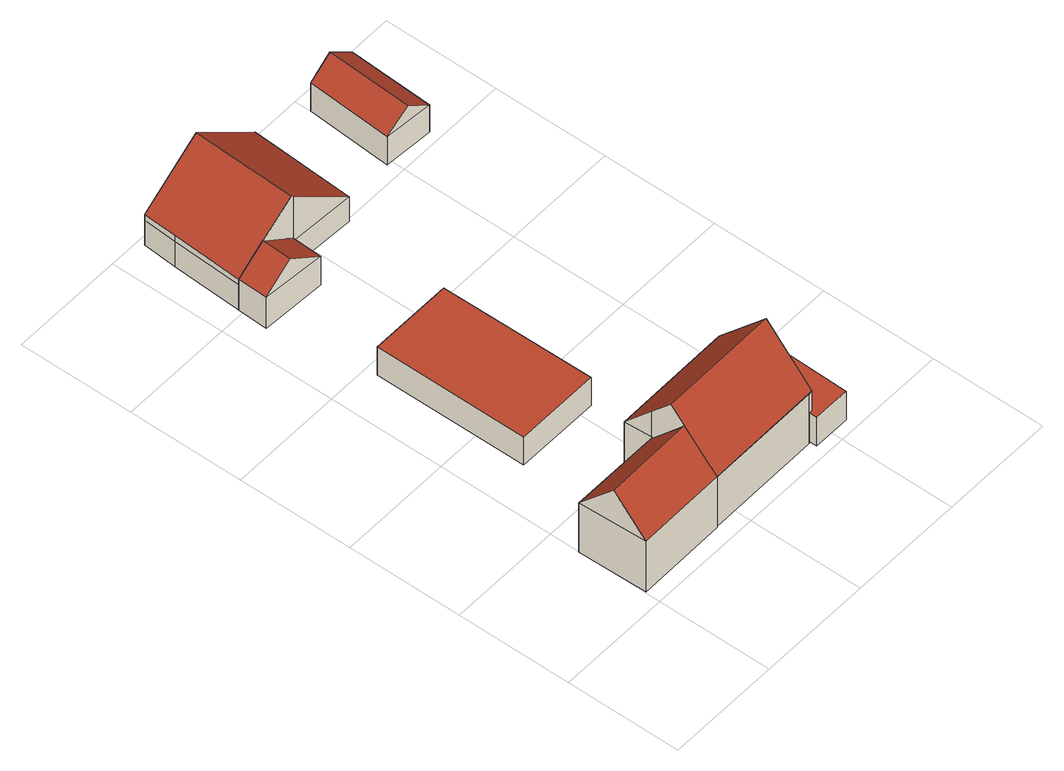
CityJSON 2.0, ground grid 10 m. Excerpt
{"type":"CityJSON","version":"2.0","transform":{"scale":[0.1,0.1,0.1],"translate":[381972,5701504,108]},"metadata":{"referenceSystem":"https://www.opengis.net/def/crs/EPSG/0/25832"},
"CityObjects":{
"building1":{"type":"Building","attributes":{"Gemeindeschluessel":"05954036","Geometrietyp2DReferenz":"3000","function":"31001_1010","roofType":"3100","measuredHeight":8.48},"geometry":[{"type":"Solid","lod":"2","boundaries":[[[[0,1,2,3]],[[4,5,1,0]],[[6,7,5,4]],[[3,2,7,6]],[[0,8,4]],[[6,9,3]],[[3,9,8,0]],[[4,8,9,6]],[[1,5,7,2]]]],"semantics":{"surfaces":[{"type":"WallSurface"},{"type":"RoofSurface"},{"type":"GroundSurface"}],"values":[[0,0,0,0,0,0,1,1,2]]}}]},
"building2":{"type":"Building","attributes":{"Gemeindeschluessel":"05954036","Geometrietyp2DReferenz":"3000","function":"51009_1611","roofType":"1000","measuredHeight":2.94},"geometry":[{"type":"Solid","lod":"2","boundaries":[[[[10,11,12,13]],[[14,15,11,10]],[[16,17,15,14]],[[13,12,17,16]],[[14,10,13,16]],[[11,15,17,12]]]],"semantics":{"surfaces":[{"type":"WallSurface"},{"type":"RoofSurface"},{"type":"GroundSurface"}],"values":[[0,0,0,0,1,2]]}}]},
"building3":{"type":"Building","attributes":{"Gemeindeschluessel":"05954036","Geometrietyp2DReferenz":"3000","function":"31001_1010","roofType":"3100","measuredHeight":9.83},"address":[{"country":"Germany","locality":"Witten","thoroughfareNumber":"17","thoroughfareName":"Auf den Stücken"}],"geometry":[{"type":"Solid","lod":"2","boundaries":[[[[18,19,20,21]],[[22,23,19,18]],[[24,25,23,22]],[[26,27,25,24]],[[28,29,27,26]],[[21,20,29,28]],[[28,30,31,32,21]],[[33,34,32,31,4]],[[34,33,22,18]],[[32,34,18,21]],[[33,4,24,22]],[[4,31,30,26,24]],[[30,28,26]],[[19,23,25,27,29,20]]]],"semantics":{"surfaces":[{"type":"WallSurface"},{"type":"RoofSurface"},{"type":"GroundSurface"}],"values":[[0,0,0,0,0,0,1,1,0,0,0,0,0,2]]}}]},
"building4":{"type":"Building","attributes":{"Gemeindeschluessel":"05954036","Geometrietyp2DReferenz":"3000","function":"31001_1010","roofType":"3100","measuredHeight":5.22},"geometry":[{"type":"Solid","lod":"2","boundaries":[[[[35,36,37,38]],[[39,40,36,35]],[[41,42,40,39]],[[38,37,42,41]],[[35,43,39]],[[41,44,38]],[[38,44,43,35]],[[39,43,44,41]],[[36,40,42,37]]]],"semantics":{"surfaces":[{"type":"WallSurface"},{"type":"RoofSurface"},{"type":"GroundSurface"}],"values":[[0,0,0,0,0,0,1,1,2]]}}]},
"building5":{"type":"Building","attributes":{"Gemeindeschluessel":"05954036","Geometrietyp2DReferenz":"3000","function":"31001_2460","roofType":"9999","measuredHeight":3},"geometry":[{"type":"Solid","lod":"2","boundaries":[[[[45,46,47,48,49,50]],[[48,51,52,49]],[[47,53,51,48]],[[46,54,53,47]],[[45,55,54,46]],[[50,56,55,45]],[[49,52,56,50]],[[51,53,54,55,56,52]]]],"semantics":{"surfaces":[{"type":"RoofSurface"},{"type":"WallSurface"},{"type":"GroundSurface"}],"values":[[0,1,1,1,1,1,1,2]]}}]},
"building6":{"type":"Building","attributes":{"Gemeindeschluessel":"05954036","Geometrietyp2DReferenz":"3000","function":"31001_1010","roofType":"5000","measuredHeight":7.51},"address":[{"country":"Germany","locality":"Witten","thoroughfareNumber":"19a","thoroughfareName":"Auf den Stücken"}],"geometry":[{"type":"Solid","lod":"2","boundaries":[[[[57,58,59,60]],[[61,62,58,57]],[[63,64,62,61]],[[65,40,64,63]],[[66,36,40,65]],[[60,59,36,66]],[[67,68,69,63,61]],[[70,71,35,68,67]],[[70,67,61,57]],[[71,70,57,60]],[[35,71,60,66]],[[69,68,35,66,65]],[[69,65,63]],[[58,62,64,40,36,59]]]],"semantics":{"surfaces":[{"type":"WallSurface"},{"type":"RoofSurface"},{"type":"GroundSurface"}],"values":[[0,0,0,0,0,0,1,1,0,0,0,0,0,2]]}}]},
"building7":{"type":"Building","attributes":{"Gemeindeschluessel":"05954036","Geometrietyp2DReferenz":"3000","function":"31001_2460","roofType":"3100","measuredHeight":4.47},"geometry":[{"type":"Solid","lod":"2","boundaries":[[[[72,73,74,75]],[[76,77,73,72]],[[78,79,77,76]],[[75,74,79,78]],[[72,80,76]],[[78,81,75]],[[75,81,80,72]],[[76,80,81,78]],[[73,77,79,74]]]],"semantics":{"surfaces":[{"type":"WallSurface"},{"type":"RoofSurface"},{"type":"GroundSurface"}],"values":[[0,0,0,0,0,0,1,1,2]]}}]}
},
"vertices":[
[79,74,61],[79,74,10],[0,74,10],[0,74,61],[80,14,63],[80,14,10],[1,13,63],[1,13,10],[80,44,95],[1,43,95],
[110,289,41],[110,289,12],[37,289,12],[37,289,41],[111,155,41],[111,155,12],[37,155,41],[37,155,12],
[185,15,62],[185,15,11],[184,99,11],[184,99,62],[182,15,62],[182,15,11],[80,14,62],[80,14,11],[80,74,62],[80,74,11],[79,98,62],[79,98,11],[80,74,89],[80,56,109],[185,57,109],[182,15,63],[185,15,63],
[22,403,44],[22,403,12],[21,377,12],[21,377,44],[78,400,42],[78,400,12],[77,374,42],[77,374,12],[47,402,64],[46,376,64],
[216,99,43],[184,99,43],[185,15,43],[182,15,43],[182,8,43],[214,8,43],[182,15,13],[182,8,13],[185,15,13],[184,99,13],[216,99,13],[214,8,13],
[27,493,38],[27,493,12],[25,464,12],[25,464,38],[141,487,38],[141,487,12],[136,397,38],[136,397,12],[78,400,38],[22,403,38],[80,490,87],[76,400,87],[78,400,85],[27,493,44],[25,464,44],
[198,484,43],[198,484,14],[193,410,14],[193,410,43],[240,481,42],[240,481,14],[236,407,42],[236,407,14],[218,483,59],[214,408,59]
]}
